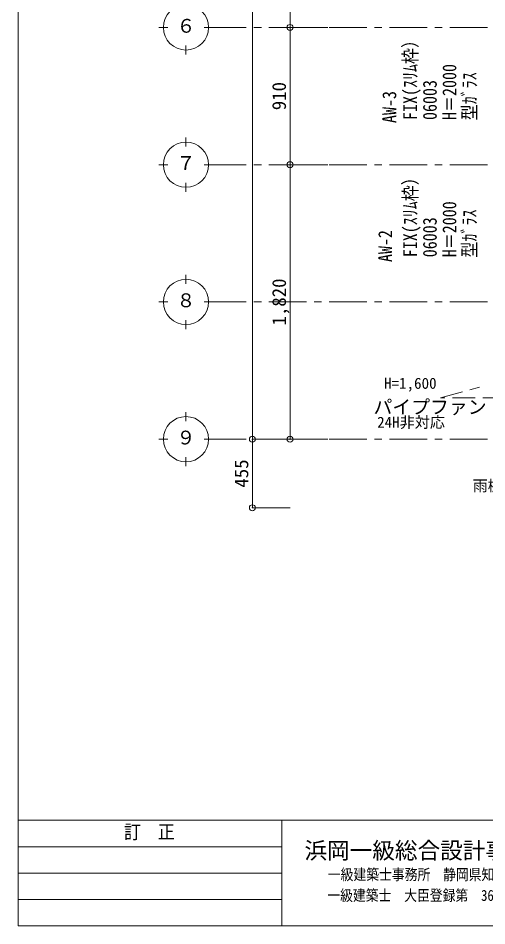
# Model space of a CAD drawing. Units: millimetres at full size, sheet at 1:50. Extents: x -16792 to 54909, y -26252 to 25759.
# Drawn here: x -8506 to -5396, y -6958 to -940 of the extents above; entities that cross this region are included whole.
import ezdxf
from ezdxf.enums import TextEntityAlignment as Align

# ---------------------------------------------------------------- set-up
doc = ezdxf.new("R2010")
doc.units = ezdxf.units.MM
doc.header["$LTSCALE"] = 50
doc.header["$PDMODE"] = 32
doc.header["$PDSIZE"] = 40
doc.linetypes.add('CHAIN1', pattern=[8, 5, -1, 1, -1])
doc.linetypes.add('DASHED3', pattern=[4, 3, -1])
for name, color, linetype, lineweight in [('3-1_通り芯・通り番号', 7, 'Continuous', 13), ('3-9_建築設備', 5, 'Continuous', 13), ('3-A_文字', 7, 'Continuous', 13), ('3-F_寸法・方位', 7, 'Continuous', 13), ('8-A', 6, 'Continuous', 13), ('8-B', 134, 'Continuous', 13), ('F-F_図面枠（共通）', 7, 'Continuous', 13)]:
    doc.layers.add(name, color=color, linetype=linetype, lineweight=lineweight)
doc.styles.add('ＭＳ ゴシック', font='')
doc.styles.get('ＭＳ ゴシック').set_extended_font_data('MS Gothic')

msp = doc.modelspace()

# ---------------------------------------------------------------- linework, layer by layer
at = {"layer": '3-1_通り芯・通り番号'}
for p, q in [((-7572.18, -1001.2), (-7512.18, -1001.2)), ((-7272.18, -1001.2), (-7212.18, -1001.2)), ((-7392.18, -1181.2), (-7392.18, -1121.2)), ((-7392.18, -1791.2), (-7392.18, -1731.2)), ((-7572.18, -1911.2), (-7512.18, -1911.2)), ((-7272.18, -1911.2), (-7212.18, -1911.2)), ((-7392.18, -2091.2), (-7392.18, -2031.2)), ((-7392.18, -2701.2), (-7392.18, -2641.2)), ((-7572.18, -2821.2), (-7512.18, -2821.2)), ((-7272.18, -2821.2), (-7212.18, -2821.2)), ((-7392.18, -3001.2), (-7392.18, -2941.2)), ((-7392.18, -3611.2), (-7392.18, -3551.2)), ((-7572.18, -3731.2), (-7512.18, -3731.2)), ((-7272.18, -3731.2), (-7212.18, -3731.2)), ((-7392.18, -3911.2), (-7392.18, -3851.2))]:
    msp.add_line(p, q, dxfattribs=at)
at = {"layer": '3-1_通り芯・通り番号', "color": 1, "linetype": 'CHAIN1', "lineweight": 9}
for p, q in [((-7242.18, -1001.2), (4082.32, -1001.2)), ((-7242.18, -1911.2), (4082.32, -1911.2)), ((-7242.18, -2821.2), (4082.32, -2821.2)), ((-7242.18, -3731.2), (4082.32, -3731.2))]:
    msp.add_line(p, q, dxfattribs=at)
at = {"layer": '3-1_通り芯・通り番号'}
for centre in [(-7392.18, -1001.2), (-7392.18, -1911.2), (-7392.18, -2821.2), (-7392.18, -3731.2)]:
    msp.add_circle(centre, 150, dxfattribs=at)
at = {"layer": '3-9_建築設備', "linetype": 'DASHED3'}
for p, q in [((-5702.95, -3456.36), (-5443.83, -3386.93)), ((-5073.72, -3456.36), (-5702.95, -3456.36))]:
    msp.add_line(p, q, dxfattribs=at)
at = {"layer": '3-F_寸法・方位'}
for p, q in [((-6951.36, 3548.8), (-6951.36, -3731.2)), ((-6701.36, -91.2), (-6701.36, -1001.2)), ((-6701.36, -1001.2), (-6451.36, -1001.2)), ((-6701.36, -1001.2), (-6701.36, -1911.2)), ((-6701.36, -1911.2), (-6451.36, -1911.2)), ((-6701.36, -1911.2), (-6701.36, -3731.2)), ((-6951.36, -3731.2), (-6701.36, -3731.2)), ((-6951.36, -3731.2), (-6951.36, -4186.2)), ((-6701.36, -3731.2), (-6451.36, -3731.2)), ((-6951.36, -4186.2), (-6701.36, -4186.2))]:
    msp.add_line(p, q, dxfattribs=at)
for p in [(-6701.36, -1001.2), (-6701.36, -1911.2), (-6951.36, -3731.2), (-6701.36, -3731.2), (-6951.36, -4186.2)]:
    msp.add_point(p, dxfattribs=at)
at = {"layer": 'F-F_図面枠（共通）'}
for p, q in [((-8505.74, 6841.87), (-8505.74, -6958.13)), ((-8505.74, -6258.13), (11294.26, -6258.13)), ((-6755.74, -6258.13), (-6755.74, -6958.13)), ((-8505.74, -6958.13), (11294.26, -6958.13))]:
    msp.add_line(p, q, dxfattribs=at)
at = {"layer": 'F-F_図面枠（共通）', "color": 4, "lineweight": 5}
for p, q in [((-8505.74, -6433.13), (-6755.74, -6433.13)), ((-8505.74, -6608.13), (-6755.74, -6608.13)), ((-8505.74, -6783.13), (-6755.74, -6783.13))]:
    msp.add_line(p, q, dxfattribs=at)

# ---------------------------------------------------------------- texts
at = {"layer": '3-A_文字', "style": 'ＭＳ ゴシック'}
for s, height, p in [('６', 91.64, (-7454.68, -1063.7)), ('７', 91.64, (-7454.68, -1973.7)), ('８', 91.64, (-7454.68, -2883.7)), ('９', 91.64, (-7454.68, -3793.7)), ('雨樋', 73.31, (-5489.99, -4098.19))]:
    msp.add_text(s, height=height, dxfattribs=at).set_placement(p, align=Align.BOTTOM_LEFT)
at = {"layer": '3-A_文字', "style": 'ＭＳ ゴシック', "width": 0.85}
for s, p in [('FIX(ｽﾘﾑ枠）', (-5831.26, -1614.95)), ('H＝2000', (-5571.26, -1614.95)), ('型ｶﾞﾗｽ', (-5437.75, -1617.32)), ('06003', (-5701.26, -1614.95)), ('AW-3', (-5970.08, -1635)), ('FIX(ｽﾘﾑ枠）', (-5831.26, -2524.95)), ('H＝2000', (-5571.26, -2524.95)), ('型ｶﾞﾗｽ', (-5437.75, -2527.32)), ('06003', (-5701.26, -2524.95)), ('AW-2', (-5997.29, -2556.77))]:
    msp.add_text(s, height=91.64, rotation=90, dxfattribs=at).set_placement(p, align=Align.BOTTOM_LEFT)
at = {"layer": '3-F_寸法・方位', "style": 'ＭＳ ゴシック'}
for s, p in [('910', (-6701.36, -1549.95)), ('1,820', (-6701.36, -2977.45)), ('455', (-6951.36, -4052.45))]:
    msp.add_text(s, height=91.64, rotation=90, dxfattribs=at).set_placement(p, align=Align.BOTTOM_LEFT)
at = {"layer": '8-A', "color": 7, "style": 'ＭＳ ゴシック'}
for s, p in [('H=1,600', (-6078.43, -3419.27)), ('24H非対応', (-6123.92, -3677.52))]:
    msp.add_text(s, height=73.31, dxfattribs=at).set_placement(p, align=Align.BOTTOM_LEFT)
at = {"layer": '8-B', "color": 7, "style": 'ＭＳ ゴシック'}
msp.add_text('パイプファン', height=91.64, dxfattribs=at).set_placement((-6148.02, -3591.01), align=Align.BOTTOM_LEFT)
at = {"layer": 'F-F_図面枠（共通）', "style": 'ＭＳ ゴシック'}
for s, height, width, p in [('訂\u3000正', 91.64, 0.9, (-7803.24, -6408.13)), ('一級建築士事務所\u3000静岡県知事登録第 (10)2441\u3000号', 73.31, 0.85, (-6451.09, -6676.17)), ('一級建築士\u3000大臣登録第\u3000365879\u3000号\u3000\u3000西原利昌', 73.31, 0.85, (-6454.47, -6814.76))]:
    msp.add_text(s, height=height, dxfattribs=dict(at, width=width)).set_placement(p, align=Align.BOTTOM_LEFT)
msp.add_text('浜岡一級総合設計事務所・・・・', height=110, dxfattribs=at).set_placement((-6606.11, -6546.42), align=Align.BOTTOM_LEFT)

doc.saveas('drawing.dxf')
